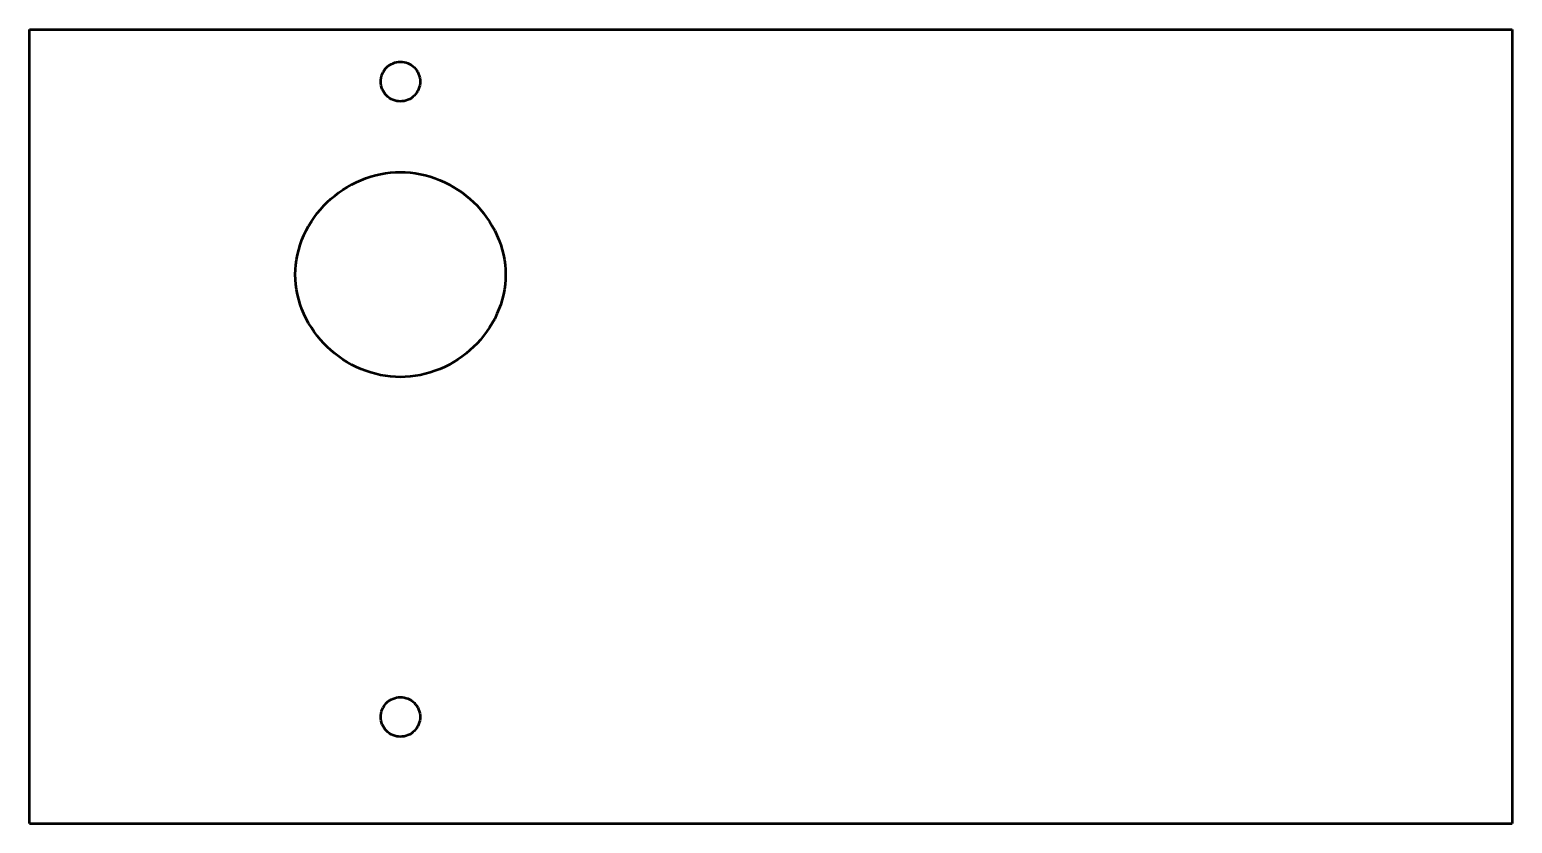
# Model space of a CAD drawing. Header units: millimetres. Extents: x 0 to 2997, y -1604 to 0.
import ezdxf

# ---------------------------------------------------------------- set-up
doc = ezdxf.new("R2010")
doc.units = ezdxf.units.MM
doc.layers.add('IV_INTERIOR_PROFILES', color=7, linetype='Continuous', lineweight=50)
doc.layers.add('IV_OUTER_PROFILE', color=7, linetype='Continuous', lineweight=50)

msp = doc.modelspace()

# ---------------------------------------------------------------- linework, layer by layer
at = {"layer": 'IV_INTERIOR_PROFILES'}
for p, q in [((711.4, -93.5), (712.8, -89.7)), ((712.8, -89.7), (714.5, -86.1)), ((714.5, -86.1), (716.5, -82.7)), ((716.5, -82.7), (718.8, -79.5)), ((718.8, -79.5), (721.4, -76.7)), ((721.4, -76.7), (724.2, -74.1)), ((724.2, -74.1), (727.3, -71.8)), ((727.3, -71.8), (730.7, -69.8)), ((730.7, -69.8), (734.3, -68.1)), ((734.3, -68.1), (738, -66.7)), ((738, -66.7), (741.8, -65.7)), ((741.8, -65.7), (745.7, -65.2)), ((745.7, -65.2), (749.5, -65)), ((749.5, -65), (753.3, -65.2)), ((753.3, -65.2), (757.1, -65.7)), ((757.1, -65.7), (761, -66.7)), ((761, -66.7), (764.7, -68)), ((764.7, -68), (768.3, -69.8)), ((768.3, -69.8), (771.7, -71.8)), ((771.7, -71.8), (774.8, -74.1)), ((774.8, -74.1), (777.6, -76.7)), ((777.6, -76.7), (780.1, -79.5)), ((780.1, -79.5), (782.5, -82.7)), ((782.5, -82.7), (784.5, -86.1)), ((784.5, -86.1), (786.2, -89.7)), ((786.2, -89.7), (787.6, -93.5)), ((709.7, -105), (709.9, -101.2)), ((709.9, -108.8), (709.7, -105)), ((709.9, -101.2), (710.5, -97.3)), ((710.5, -112.7), (709.9, -108.8)), ((710.5, -97.3), (711.4, -93.5)), ((711.4, -116.5), (710.5, -112.7)), ((712.8, -120.3), (711.4, -116.5)), ((787.6, -116.5), (786.2, -120.3)), ((787.6, -93.5), (788.5, -97.3)), ((788.5, -112.7), (787.6, -116.5)), ((788.5, -97.3), (789.1, -101.2)), ((789.1, -108.8), (788.5, -112.7)), ((789.1, -101.2), (789.3, -105)), ((789.3, -105), (789.1, -108.8)), ((714.5, -123.9), (712.8, -120.3)), ((716.5, -127.3), (714.5, -123.9)), ((718.8, -130.5), (716.5, -127.3)), ((721.4, -133.3), (718.8, -130.5)), ((724.2, -135.9), (721.4, -133.3)), ((727.3, -138.2), (724.2, -135.9)), ((730.7, -140.2), (727.3, -138.2)), ((734.3, -141.9), (730.7, -140.2)), ((738, -143.3), (734.3, -141.9)), ((741.9, -144.2), (738, -143.3)), ((745.7, -144.8), (741.9, -144.2)), ((749.5, -145), (745.7, -144.8)), ((753.3, -144.8), (749.5, -145)), ((757.1, -144.3), (753.3, -144.8)), ((761, -143.3), (757.1, -144.3)), ((764.7, -141.9), (761, -143.3)), ((768.3, -140.2), (764.7, -141.9)), ((771.7, -138.2), (768.3, -140.2)), ((774.8, -135.9), (771.7, -138.2)), ((777.6, -133.3), (774.8, -135.9)), ((780.1, -130.5), (777.6, -133.3)), ((782.5, -127.3), (780.1, -130.5)), ((784.5, -123.9), (782.5, -127.3)), ((786.2, -120.3), (784.5, -123.9)), ((679.6, -300.2), (689.5, -297)), ((689.5, -297), (699.5, -294.2)), ((699.5, -294.2), (709.5, -291.9)), ((709.5, -291.9), (719.6, -290.2)), ((719.6, -290.2), (729.6, -289)), ((729.6, -289), (739.6, -288.2)), ((739.6, -288.2), (749.5, -288)), ((749.5, -288), (759.4, -288.2)), ((759.4, -288.2), (769.4, -289)), ((769.4, -289), (779.4, -290.2)), ((779.4, -290.2), (789.5, -292)), ((789.5, -292), (799.5, -294.2)), ((799.5, -294.2), (809.5, -297)), ((809.5, -297), (819.3, -300.2)), ((616.8, -335.5), (624.8, -329.3)), ((624.8, -329.3), (633.3, -323.5)), ((633.3, -323.5), (642.1, -318)), ((642.1, -318), (651.1, -312.9)), ((651.1, -312.9), (660.4, -308.2)), ((660.4, -308.2), (669.9, -304)), ((669.9, -304), (679.6, -300.2)), ((819.3, -300.2), (829, -304)), ((829, -304), (838.6, -308.2)), ((838.6, -308.2), (847.9, -312.9)), ((847.9, -312.9), (856.9, -318)), ((856.9, -318), (865.7, -323.5)), ((865.7, -323.5), (874.1, -329.3)), ((874.1, -329.3), (882.2, -335.5)), ((587.9, -363.2), (594.7, -355.7)), ((594.7, -355.7), (601.7, -348.7)), ((601.7, -348.7), (609, -342)), ((609, -342), (616.8, -335.5)), ((882.2, -335.5), (889.9, -342)), ((889.9, -342), (897.3, -348.7)), ((897.3, -348.7), (904.3, -355.7)), ((904.3, -355.7), (911.1, -363.2)), ((563.9, -396.8), (569.4, -387.9)), ((569.4, -387.9), (575.2, -379.3)), ((575.2, -379.3), (581.4, -371.1)), ((581.4, -371.1), (587.9, -363.2)), ((911.1, -363.2), (917.6, -371.1)), ((917.6, -371.1), (923.8, -379.3)), ((923.8, -379.3), (929.6, -387.9)), ((929.6, -387.9), (935.1, -396.8)), ((550.3, -425), (554.4, -415.4)), ((554.4, -415.4), (558.9, -405.9)), ((558.9, -405.9), (563.9, -396.8)), ((935.1, -396.8), (940.1, -405.9)), ((940.1, -405.9), (944.6, -415.4)), ((944.6, -415.4), (948.7, -425)), ((541.3, -454.8), (543.8, -444.8)), ((543.8, -444.8), (546.8, -434.8)), ((546.8, -434.8), (550.3, -425)), ((948.7, -425), (952.2, -434.8)), ((952.2, -434.8), (955.2, -444.8)), ((955.2, -444.8), (957.7, -454.8)), ((537.2, -485), (538, -475)), ((538, -475), (539.4, -464.9)), ((539.4, -464.9), (541.3, -454.8)), ((957.7, -454.8), (959.6, -464.9)), ((959.6, -464.9), (960.9, -475)), ((960.9, -475), (961.7, -485)), ((537, -495), (537.2, -485)), ((537.2, -505), (537, -495)), ((538, -515), (537.2, -505)), ((961.7, -505), (960.9, -515)), ((961.7, -485), (962, -495)), ((962, -495), (961.7, -505)), ((539.4, -525.1), (538, -515)), ((541.3, -535.2), (539.4, -525.1)), ((543.8, -545.2), (541.3, -535.2)), ((957.7, -535.2), (955.2, -545.2)), ((959.6, -525.1), (957.7, -535.2)), ((960.9, -515), (959.6, -525.1)), ((546.8, -555.2), (543.8, -545.2)), ((550.3, -565), (546.8, -555.2)), ((554.4, -574.6), (550.3, -565)), ((948.7, -565), (944.6, -574.6)), ((952.2, -555.2), (948.7, -565)), ((955.2, -545.2), (952.2, -555.2)), ((558.9, -584.1), (554.4, -574.6)), ((563.9, -593.2), (558.9, -584.1)), ((569.4, -602.1), (563.9, -593.2)), ((935.1, -593.2), (929.6, -602.1)), ((940.1, -584.1), (935.1, -593.2)), ((944.6, -574.6), (940.1, -584.1)), ((575.2, -610.7), (569.4, -602.1)), ((581.4, -618.9), (575.2, -610.7)), ((587.9, -626.8), (581.4, -618.9)), ((594.7, -634.3), (587.9, -626.8)), ((911.1, -626.8), (904.3, -634.3)), ((917.6, -618.9), (911.1, -626.8)), ((923.8, -610.7), (917.6, -618.9)), ((929.6, -602.1), (923.8, -610.7)), ((601.7, -641.3), (594.7, -634.3)), ((609, -648), (601.7, -641.3)), ((616.8, -654.5), (609, -648)), ((624.8, -660.7), (616.8, -654.5)), ((882.2, -654.5), (874.1, -660.7)), ((889.9, -648), (882.2, -654.5)), ((897.3, -641.3), (889.9, -648)), ((904.3, -634.3), (897.3, -641.3)), ((633.3, -666.5), (624.8, -660.7)), ((642.1, -672), (633.3, -666.5)), ((651.1, -677.1), (642.1, -672)), ((660.4, -681.8), (651.1, -677.1)), ((669.9, -686), (660.4, -681.8)), ((679.6, -689.8), (669.9, -686)), ((829, -686), (819.3, -689.8)), ((838.6, -681.8), (829, -686)), ((847.9, -677.1), (838.6, -681.8)), ((856.9, -672), (847.9, -677.1)), ((865.7, -666.5), (856.9, -672)), ((874.1, -660.7), (865.7, -666.5)), ((689.5, -693), (679.6, -689.8)), ((699.5, -695.8), (689.5, -693)), ((709.5, -698.1), (699.5, -695.8)), ((719.6, -699.8), (709.5, -698.1)), ((729.6, -701), (719.6, -699.8)), ((739.6, -701.8), (729.6, -701)), ((749.5, -702), (739.6, -701.8)), ((759.4, -701.8), (749.5, -702)), ((769.4, -701), (759.4, -701.8)), ((779.4, -699.8), (769.4, -701)), ((789.5, -698.1), (779.4, -699.8)), ((799.5, -695.8), (789.5, -698.1)), ((809.5, -693), (799.5, -695.8)), ((819.3, -689.8), (809.5, -693)), ((710.5, -1381.3), (711.4, -1377.5)), ((711.4, -1377.5), (712.8, -1373.7)), ((712.8, -1373.7), (714.5, -1370.1)), ((714.5, -1370.1), (716.5, -1366.7)), ((716.5, -1366.7), (718.8, -1363.5)), ((718.8, -1363.5), (721.4, -1360.7)), ((721.4, -1360.7), (724.2, -1358.1)), ((724.2, -1358.1), (727.3, -1355.8)), ((727.3, -1355.8), (730.7, -1353.8)), ((730.7, -1353.8), (734.3, -1352.1)), ((734.3, -1352.1), (738, -1350.7)), ((738, -1350.7), (741.8, -1349.7)), ((741.8, -1349.7), (745.7, -1349.2)), ((745.7, -1349.2), (749.5, -1349)), ((749.5, -1349), (753.3, -1349.2)), ((753.3, -1349.2), (757.1, -1349.7)), ((757.1, -1349.7), (761, -1350.7)), ((761, -1350.7), (764.7, -1352)), ((764.7, -1352), (768.3, -1353.8)), ((768.3, -1353.8), (771.7, -1355.8)), ((771.7, -1355.8), (774.8, -1358.1)), ((774.8, -1358.1), (777.6, -1360.7)), ((777.6, -1360.7), (780.1, -1363.5)), ((780.1, -1363.5), (782.5, -1366.7)), ((782.5, -1366.7), (784.5, -1370.1)), ((784.5, -1370.1), (786.2, -1373.7)), ((786.2, -1373.7), (787.6, -1377.5)), ((787.6, -1377.5), (788.5, -1381.3)), ((709.7, -1389), (709.9, -1385.2)), ((709.9, -1392.8), (709.7, -1389)), ((709.9, -1385.2), (710.5, -1381.3)), ((710.5, -1396.7), (709.9, -1392.8)), ((711.4, -1400.5), (710.5, -1396.7)), ((712.8, -1404.3), (711.4, -1400.5)), ((714.5, -1407.9), (712.8, -1404.3)), ((716.5, -1411.3), (714.5, -1407.9)), ((784.5, -1407.9), (782.5, -1411.3)), ((786.2, -1404.3), (784.5, -1407.9)), ((787.6, -1400.5), (786.2, -1404.3)), ((788.5, -1396.7), (787.6, -1400.5)), ((788.5, -1381.3), (789.1, -1385.2)), ((789.1, -1392.8), (788.5, -1396.7)), ((789.1, -1385.2), (789.3, -1389)), ((789.3, -1389), (789.1, -1392.8)), ((718.8, -1414.5), (716.5, -1411.3)), ((721.4, -1417.3), (718.8, -1414.5)), ((724.2, -1419.9), (721.4, -1417.3)), ((727.3, -1422.2), (724.2, -1419.9)), ((730.7, -1424.2), (727.3, -1422.2)), ((734.3, -1425.9), (730.7, -1424.2)), ((738, -1427.3), (734.3, -1425.9)), ((741.9, -1428.2), (738, -1427.3)), ((745.7, -1428.8), (741.9, -1428.2)), ((749.5, -1429), (745.7, -1428.8)), ((753.3, -1428.8), (749.5, -1429)), ((757.1, -1428.3), (753.3, -1428.8)), ((761, -1427.3), (757.1, -1428.3)), ((764.7, -1425.9), (761, -1427.3)), ((768.3, -1424.2), (764.7, -1425.9)), ((771.7, -1422.2), (768.3, -1424.2)), ((774.8, -1419.9), (771.7, -1422.2)), ((777.6, -1417.3), (774.8, -1419.9)), ((780.1, -1414.5), (777.6, -1417.3)), ((782.5, -1411.3), (780.1, -1414.5))]:
    msp.add_line(p, q, dxfattribs=at)
at = {"layer": 'IV_OUTER_PROFILE'}
for p, q in [((0, -1604), (0, 0)), ((0, 0), (2997.1, 0)), ((2997.1, 0), (2997.1, -1604)), ((0, -1604), (2997.1, -1604))]:
    msp.add_line(p, q, dxfattribs=at)

doc.saveas('drawing.dxf')
